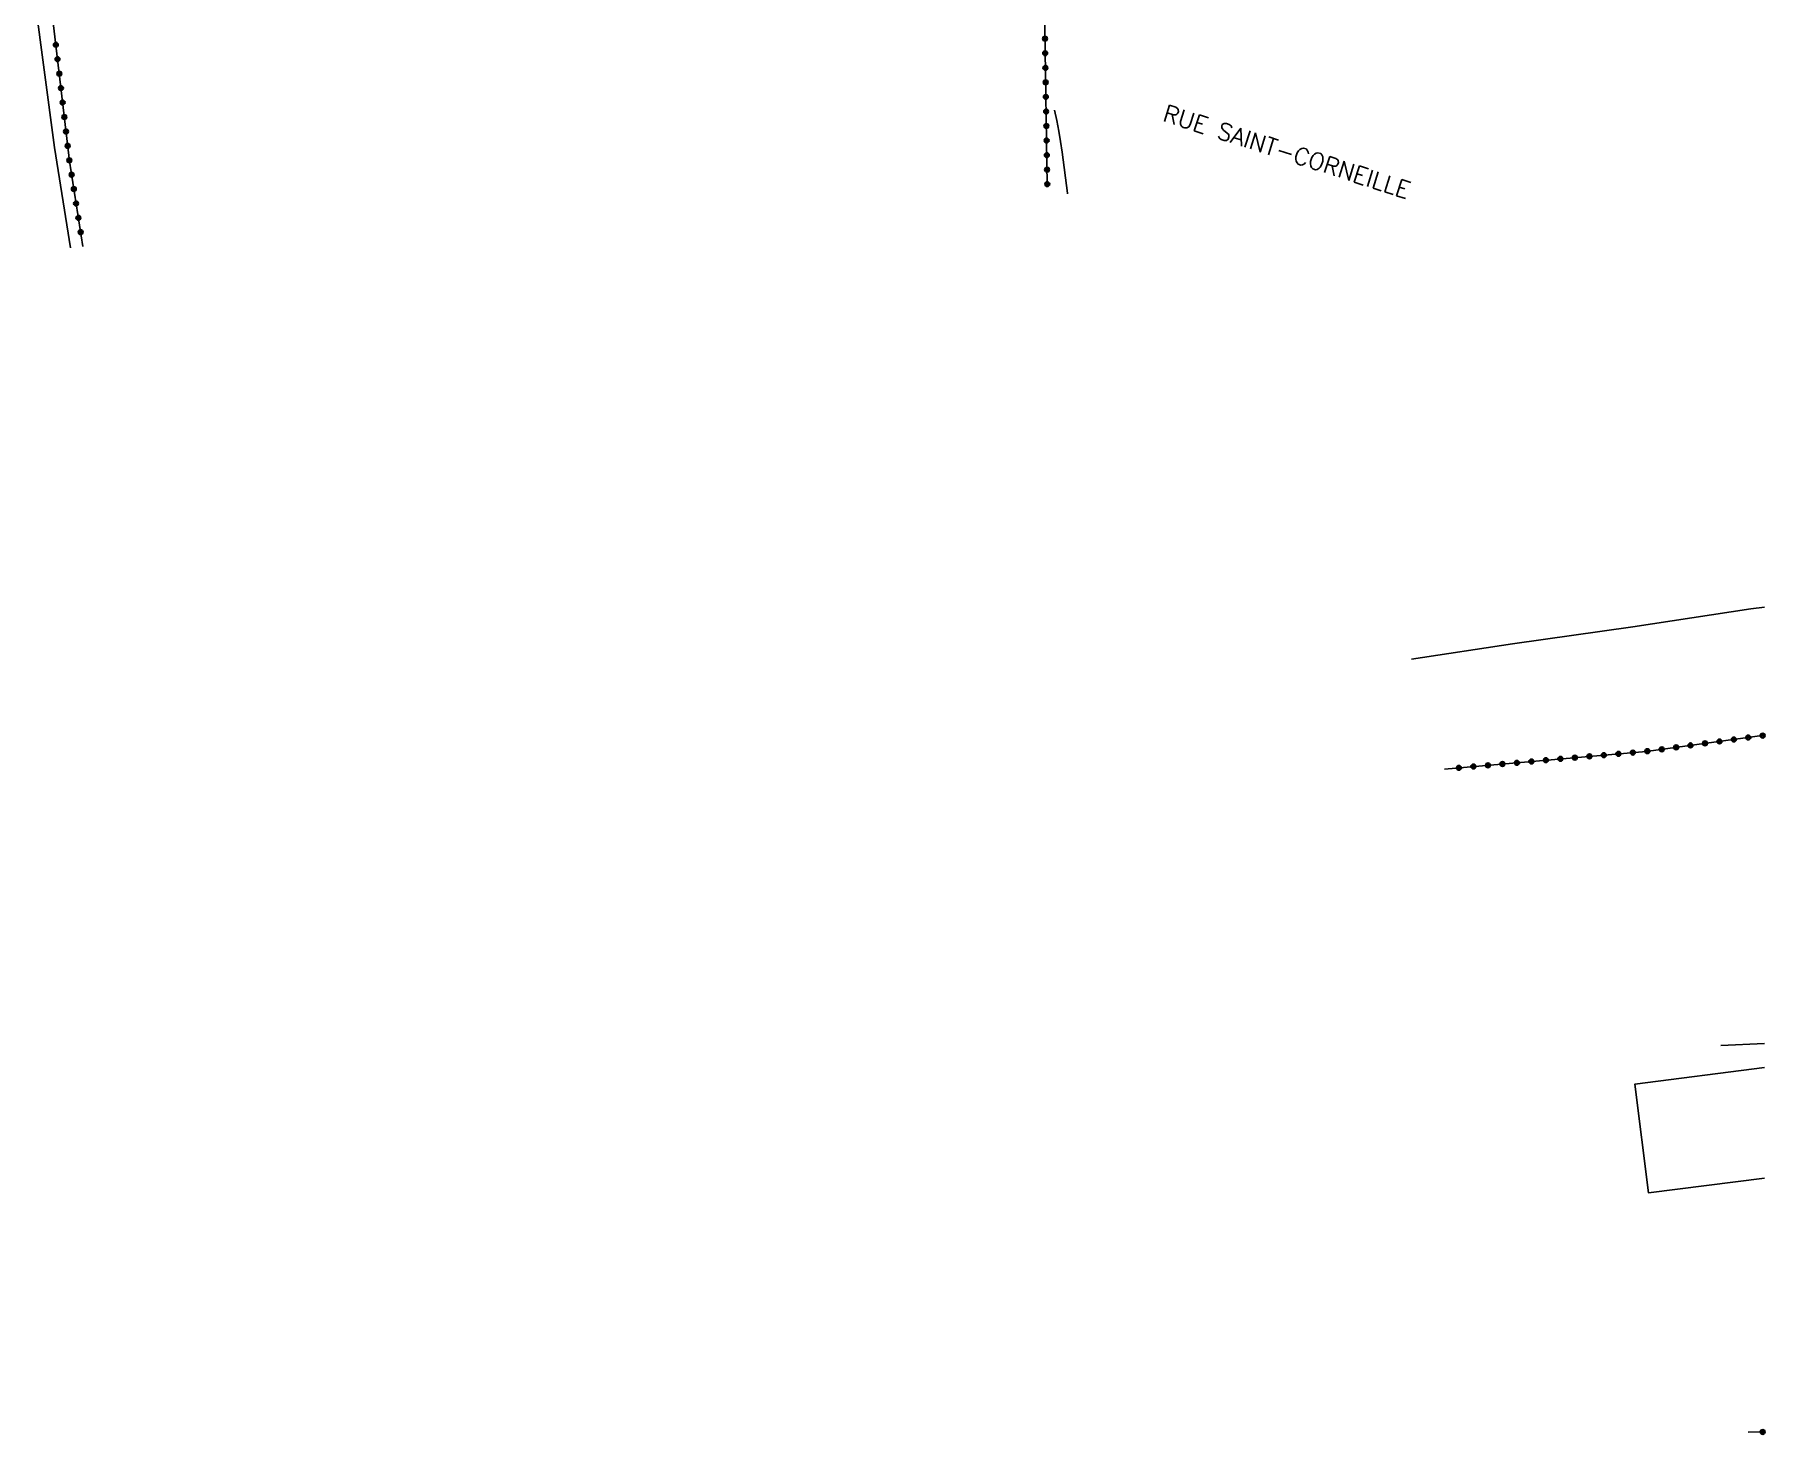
# Model space of a CAD drawing. Header units: millimetres. Extents: x 175000 to 176000, y 162999 to 164000.
# Drawn here: x 175821.6 to 176000.1, y 163567.2 to 163711.5 of the extents above; entities that cross this region are included whole.
import ezdxf

# ---------------------------------------------------------------- set-up
doc = ezdxf.new("R2010")
doc.units = ezdxf.units.MM
doc.layers.get('0').update_dxf_attribs({"linetype": 'CONTINUOUS'})
for name, color, linetype in [('W0017', 7, 'CONTINUOUS'), ('W0104', 1, 'CONTINUOUS'), ('W0211', 2, 'CONTINUOUS'), ('W0323', 7, 'CONTINUOUS'), ('W0330', 7, 'CONTINUOUS'), ('W0989', 7, 'CONTINUOUS')]:
    doc.layers.add(name, color=color, linetype=linetype)
doc.styles.get("Standard").update_dxf_attribs({"font": 'romans.shx', "width": 0.85})

# ---------------------------------------------------------------- blocks, each defined once
blk = doc.blocks.new('t323o')
at = {"color": 0, "linetype": 'Continuous'}
for radius in [0.25, 0.15]:
    blk.add_circle((0, 0), radius, dxfattribs=at)

msp = doc.modelspace()

# ---------------------------------------------------------------- linework, layer by layer
at = {"layer": 'W0017'}
msp.add_lwpolyline([(176000, 163607.49), (175995.52, 163607.31)], dxfattribs=at)
at = {"layer": 'W0104'}
msp.add_lwpolyline([(176000, 163605.03), (175986.62, 163603.31), (175988.06, 163592.11), (176000, 163593.64)], dxfattribs=at)
at = {"layer": 'W0211'}
msp.add_lwpolyline([(175928.15, 163695.11), (175928.15, 163695.17), (175927.6, 163699.4), (175927.43, 163700.5), (175927.24, 163701.58), (175927.04, 163702.67), (175926.81, 163703.74)], dxfattribs=at)
at = {"layer": 'W0323'}
for points in [[(175926.05, 163696.01), (175925.8, 163712.15), (175925.64, 163724.6), (175919.51, 163725.63), (175909.16, 163725.18), (175897.34, 163724.14), (175878.06, 163722.65), (175852.4, 163719.72), (175837.7, 163718.4), (175823.08, 163716.87), (175825.23, 163698.46), (175826.61, 163689.67)], [(176000, 163639.28), (175987.79, 163637.62), (175967.01, 163635.8)], [(176000, 163567.46), (175998.32, 163567.45)]]:
    msp.add_lwpolyline(points, dxfattribs=at)
at = {"layer": 'W0330'}
for points in [[(175821.64, 163715.4), (175823.67, 163699.88), (175825.33, 163689.54)], [(176000, 163652.5), (175998.58, 163652.31), (175986.43, 163650.46), (175974.02, 163648.71)], [(175974.02, 163648.71), (175963.62, 163647.14)]]:
    msp.add_lwpolyline(points, dxfattribs=at)

# ---------------------------------------------------------------- block references
at = {"layer": 'W0323'}
for p, rotation in [((175925.82, 163711.1), 90.9060653964499), ((175823.83, 163710.48), 276.642654829017), ((175824, 163708.99), 276.642654829017), ((175925.84, 163709.6), 90.9060653964499), ((175824.18, 163707.5), 276.642654829017), ((175925.86, 163708.1), 90.9060653964499), ((175824.35, 163706.01), 276.642654829017), ((175925.89, 163706.6), 90.9060653964499), ((175824.52, 163704.52), 276.642654829017), ((175925.91, 163705.1), 90.9060653964499), ((175925.93, 163703.6), 90.9060653964499), ((175824.7, 163703.03), 276.642654829017), ((175925.96, 163702.1), 90.9060653964499), ((175824.87, 163701.54), 276.642654829017), ((175825.04, 163700.05), 276.642654829017), ((175925.98, 163700.6), 90.9060653964499), ((175825.22, 163698.56), 276.642654829017), ((175926.01, 163699.1), 90.9060653964499), ((175825.45, 163697.08), 278.9507663413429), ((175926.03, 163697.6), 90.9060653964499), ((175825.68, 163695.6), 278.9507663413429), ((175926.05, 163696.1), 90.9060653964499), ((175825.91, 163694.11), 278.9507663413429), ((175826.15, 163692.63), 278.9507663413429), ((175826.38, 163691.15), 278.9507663413429), ((175987.92, 163637.64), 187.72665281026), ((175989.41, 163637.84), 187.72665281026), ((175990.9, 163638.04), 187.72665281026), ((175992.38, 163638.24), 187.72665281026), ((175993.87, 163638.45), 187.72665281026), ((175995.36, 163638.65), 187.72665281026), ((175996.84, 163638.85), 187.72665281026), ((175998.33, 163639.05), 187.72665281026), ((175999.82, 163639.25), 187.72665281026), ((175968.5, 163635.93), 185.0109244864142), ((175969.99, 163636.06), 185.0109244864142), ((175971.49, 163636.19), 185.0109244864142), ((175972.98, 163636.32), 185.0109244864142), ((175974.48, 163636.45), 185.0109244864142), ((175975.97, 163636.58), 185.0109244864142), ((175977.47, 163636.72), 185.0109244864142), ((175978.96, 163636.85), 185.0109244864142), ((175980.45, 163636.98), 185.0109244864142), ((175981.95, 163637.11), 185.0109244864142), ((175983.44, 163637.24), 185.0109244864142), ((175984.94, 163637.37), 185.0109244864142), ((175986.43, 163637.5), 185.0109244864142), ((175999.82, 163567.46), 180.1879456319276)]:
    msp.add_blockref('t323o', p, dxfattribs=dict(at, rotation=rotation))

# ---------------------------------------------------------------- texts
at = {"layer": 'W0989'}
msp.add_text('RUE SAINT-CORNEILLE  ', height=1.75, rotation=342.27, dxfattribs=at).set_placement((175937.85, 163702.66))

doc.saveas('drawing.dxf')
